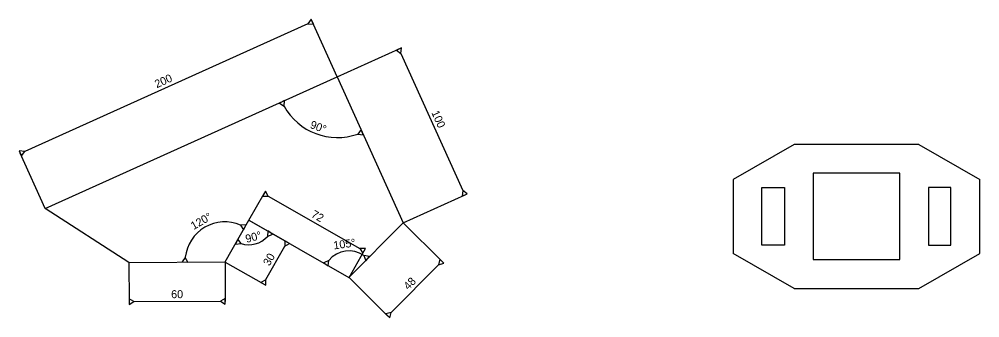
# Model space of a CAD drawing. Header units: inches. Extents: x 90 to 18020, y 90 to 97676.
# Drawn here: x 8222 to 8822, y 93467 to 93654 of the extents above; entities that cross this region are included whole.
import ezdxf

# ---------------------------------------------------------------- set-up
doc = ezdxf.new("R2010")
doc.units = ezdxf.units.IN
doc.header["$MEASUREMENT"] = 0
doc.layers.add('Line1', color=7, linetype='Continuous', lineweight=30)
doc.dimstyles.new('Style1', dxfattribs={"dimtxt": 5, "dimasz": 3, "dimexe": 0.18, "dimexo": 0.0625, "dimgap": 2, "dimtad": 1, "dimtoh": 1, "dimdec": 0, "dimzin": 0, "dimdsep": 46, "dimtxsty": 'Standard', "dimblk": 'DATUMBLANK', "dimcen": 1, "dimadec": 0, "dimazin": 0, "dimtfac": 1, "dimtdec": 0, "dimtofl": 0, "dimtmove": 0, "dimatfit": 1, "dimfxl": 1, "dimtolj": 1, "dimtzin": 0, "dimarcsym": 2})

# ---------------------------------------------------------------- blocks, each defined once
blk = doc.blocks.new('_DatumBlank')
at = {"color": 0, "linetype": 'ByBlock', "lineweight": -2}
for p, q in [((0, 0.58), (-1, 0)), ((-1, 0), (0, -0.58)), ((0, -0.58), (0, 0.58))]:
    blk.add_line(p, q, dxfattribs=at)
blk = doc.blocks.new('*D198')
at = {"color": 0, "lineweight": -2, "transparency": 16777216}
for p, q in [((8420.41, 93617.55), (8459.03, 93634.97)), ((8460.1, 93632.16), (8498.75, 93546.48)), ((8461.53, 93526.39), (8500.15, 93543.82))]:
    blk.add_line(p, q, dxfattribs=at)
at = {"layer": 'Defpoints', "color": 0, "transparency": 16777216}
for p in [(8420.35, 93617.52), (8499.99, 93543.74), (8461.47, 93526.37)]:
    blk.add_point(p, dxfattribs=at)
at = {"color": 0, "lineweight": -2, "transparency": 16777216, "xscale": 3, "yscale": 3, "zscale": 3}
for p, rotation in [((8458.87, 93634.9), 114.2808106055839), ((8499.99, 93543.74), 294.2808106055838)]:
    blk.add_blockref('_DatumBlank', p, dxfattribs=dict(at, rotation=rotation))
at = {"color": 0, "transparency": 16777216, "insert": (8483.53, 93591.17), "char_height": 5, "attachment_point": 5, "rotation": 294.28081}
blk.add_mtext('\\A1;100', dxfattribs=at)
blk = doc.blocks.new('*D199')
at = {"color": 0, "lineweight": -2, "transparency": 16777216}
for p, q in [((8402.07, 93650.76), (8225.23, 93570.99)), ((8420.33, 93617.58), (8404.73, 93652.16)), ((8238.02, 93535.34), (8222.42, 93569.92))]:
    blk.add_line(p, q, dxfattribs=at)
at = {"layer": 'Defpoints', "color": 0, "transparency": 16777216}
for p in [(8420.35, 93617.52), (8222.49, 93569.75), (8238.04, 93535.28)]:
    blk.add_point(p, dxfattribs=at)
at = {"color": 0, "lineweight": -2, "transparency": 16777216, "xscale": 3, "yscale": 3, "zscale": 3}
for p, rotation in [((8404.8, 93651.99), 24.28081060558177), ((8222.49, 93569.75), 204.2808106055818)]:
    blk.add_blockref('_DatumBlank', p, dxfattribs=dict(at, rotation=rotation))
at = {"color": 0, "transparency": 16777216, "insert": (8311.8, 93614.97), "char_height": 5, "attachment_point": 5, "rotation": 24.28081}
blk.add_mtext('\\A1;200', dxfattribs=at)
blk = doc.blocks.new('*D200')
at = {"color": 0, "lineweight": -2, "transparency": 16777216}
for p, q in [((8290.29, 93501.61), (8290.4, 93476.96)), ((8350.29, 93501.88), (8350.4, 93477.23)), ((8293.4, 93477.16), (8347.4, 93477.4))]:
    blk.add_line(p, q, dxfattribs=at)
at = {"layer": 'Defpoints', "color": 0, "transparency": 16777216}
for p in [(8290.29, 93501.67), (8350.29, 93501.95), (8350.4, 93477.41)]:
    blk.add_point(p, dxfattribs=at)
at = {"color": 0, "lineweight": -2, "transparency": 16777216, "xscale": 3, "yscale": 3, "zscale": 3}
for p, rotation in [((8290.4, 93477.14), 180.2582770805742), ((8350.4, 93477.41), 0.2582770805741905)]:
    blk.add_blockref('_DatumBlank', p, dxfattribs=dict(at, rotation=rotation))
at = {"color": 0, "transparency": 16777216, "insert": (8320.38, 93481.78), "char_height": 5, "attachment_point": 5, "rotation": 0.25828}
blk.add_mtext('\\A1;60', dxfattribs=at)
blk = doc.blocks.new('*D201')
at = {"color": 0, "lineweight": -2, "transparency": 16777216}
for p, q in [((8365.22, 93527.96), (8389.25, 93514.23)), ((8375.7, 93490.88), (8387.61, 93511.72)), ((8350.34, 93501.91), (8374.37, 93488.19))]:
    blk.add_line(p, q, dxfattribs=at)
at = {"layer": 'Defpoints', "color": 0, "transparency": 16777216}
for p in [(8365.17, 93527.99), (8389.1, 93514.32), (8350.29, 93501.95)]:
    blk.add_point(p, dxfattribs=at)
at = {"color": 0, "lineweight": -2, "transparency": 16777216, "xscale": 3, "yscale": 3, "zscale": 3}
for p, rotation in [((8389.1, 93514.32), 60.25827708054061), ((8374.21, 93488.27), 240.2582770805406)]:
    blk.add_blockref('_DatumBlank', p, dxfattribs=dict(at, rotation=rotation))
at = {"color": 0, "transparency": 16777216, "insert": (8377.75, 93503.53), "char_height": 5, "attachment_point": 5, "rotation": 60.25828}
blk.add_mtext('\\A1;30', dxfattribs=at)
blk = doc.blocks.new('*D202')
at = {"color": 0, "lineweight": -2, "transparency": 16777216}
for p, q in [((8365.2, 93528.05), (8374.72, 93544.71)), ((8377.24, 93543.07), (8434.54, 93510.32)), ((8427.72, 93492.33), (8437.24, 93508.99))]:
    blk.add_line(p, q, dxfattribs=at)
at = {"layer": 'Defpoints', "color": 0, "transparency": 16777216}
for p in [(8365.17, 93527.99), (8437.15, 93508.84), (8427.69, 93492.27)]:
    blk.add_point(p, dxfattribs=at)
at = {"color": 0, "lineweight": -2, "transparency": 16777216, "xscale": 3, "yscale": 3, "zscale": 3}
for p, rotation in [((8374.63, 93544.55), 150.258277080551), ((8437.15, 93508.84), 330.258277080551)]:
    blk.add_blockref('_DatumBlank', p, dxfattribs=dict(at, rotation=rotation))
at = {"color": 0, "transparency": 16777216, "insert": (8408.12, 93530.6), "char_height": 5, "attachment_point": 5, "rotation": 330.25828}
blk.add_mtext('\\A1;72', dxfattribs=at)
blk = doc.blocks.new('*D203')
at = {"color": 0, "lineweight": -2, "transparency": 16777216}
for p, q in [((8461.52, 93526.32), (8485.81, 93502.25)), ((8454.01, 93470.41), (8483.57, 93500.24)), ((8427.73, 93492.23), (8452.02, 93468.15))]:
    blk.add_line(p, q, dxfattribs=at)
at = {"layer": 'Defpoints', "color": 0, "transparency": 16777216}
for p in [(8461.47, 93526.37), (8485.68, 93502.37), (8427.69, 93492.27)]:
    blk.add_point(p, dxfattribs=at)
at = {"color": 0, "lineweight": -2, "transparency": 16777216, "xscale": 3, "yscale": 3, "zscale": 3}
for p, rotation in [((8485.68, 93502.37), 45.25827708055466), ((8451.9, 93468.28), 225.2582770805547)]:
    blk.add_blockref('_DatumBlank', p, dxfattribs=dict(at, rotation=rotation))
at = {"color": 0, "transparency": 16777216, "insert": (8465.59, 93488.5), "char_height": 5, "attachment_point": 5, "rotation": 45.25828}
blk.add_mtext('\\A1;48', dxfattribs=at)
blk = doc.blocks.new('*D204')
at = {"color": 0, "lineweight": -2, "transparency": 16777216}
blk.add_arc((8350.29, 93501.95), 25.03, 67.13071, 173.38585, dxfattribs=at)
at = {"layer": 'Defpoints', "color": 0, "transparency": 16777216}
for p in [(8345.83, 93526.57), (8365.17, 93527.99), (8290.29, 93501.67), (8350.29, 93501.95), (8350.29, 93501.95)]:
    blk.add_point(p, dxfattribs=at)
at = {"color": 0, "lineweight": -2, "transparency": 16777216, "xscale": 3, "yscale": 3, "zscale": 3}
for p, rotation in [((8362.7, 93523.67), 333.6944912320629), ((8325.26, 93501.83), 266.8220629291038)]:
    blk.add_blockref('_DatumBlank', p, dxfattribs=dict(at, rotation=rotation))
at = {"color": 0, "transparency": 16777216, "insert": (8335.41, 93527.45), "char_height": 5, "attachment_point": 5, "rotation": 30.25828}
blk.add_mtext('\\A1;120°', dxfattribs=at)
blk = doc.blocks.new('*D205')
at = {"color": 0, "lineweight": -2, "transparency": 16777216}
blk.add_arc((8365.17, 93527.99), 15.36, 251.46654, 319.05002, dxfattribs=at)
at = {"layer": 'Defpoints', "color": 0, "transparency": 16777216}
for p in [(8365.17, 93527.99), (8365.17, 93527.99), (8365.24, 93512.63), (8350.29, 93501.95), (8427.69, 93492.27)]:
    blk.add_point(p, dxfattribs=at)
at = {"color": 0, "lineweight": -2, "transparency": 16777216, "xscale": 3, "yscale": 3, "zscale": 3}
for p, rotation in [((8378.51, 93520.37), 54.65414799906766), ((8357.55, 93514.66), 155.862406162059)]:
    blk.add_blockref('_DatumBlank', p, dxfattribs=dict(at, rotation=rotation))
at = {"color": 0, "transparency": 16777216, "insert": (8368.03, 93517.52), "char_height": 5, "attachment_point": 5, "rotation": 15.25828}
blk.add_mtext('\\A1;90°', dxfattribs=at)
blk = doc.blocks.new('*D206')
at = {"color": 0, "lineweight": -2, "transparency": 16777216}
blk.add_arc((8427.69, 93492.27), 16.55, 55.65731, 139.85925, dxfattribs=at)
at = {"layer": 'Defpoints', "color": 0, "transparency": 16777216}
for p in [(8365.17, 93527.99), (8461.47, 93526.37), (8430.49, 93508.59), (8427.69, 93492.27), (8427.69, 93492.27)]:
    blk.add_point(p, dxfattribs=at)
at = {"color": 0, "lineweight": -2, "transparency": 16777216, "xscale": 3, "yscale": 3, "zscale": 3}
for p, rotation in [((8439.34, 93504.03), 320.4577919718247), ((8413.31, 93500.49), 235.0587621892823)]:
    blk.add_blockref('_DatumBlank', p, dxfattribs=dict(at, rotation=rotation))
at = {"color": 0, "transparency": 16777216, "insert": (8424.84, 93513.13), "char_height": 5, "attachment_point": 5, "rotation": 7.75828}
blk.add_mtext('\\A1;105°', dxfattribs=at)
blk = doc.blocks.new('*D207')
at = {"color": 0, "lineweight": -2, "transparency": 16777216}
blk.add_arc((8420.35, 93617.52), 37.89, 208.81856, 289.74306, dxfattribs=at)
at = {"layer": 'Defpoints', "color": 0, "transparency": 16777216}
for p in [(8420.35, 93617.52), (8420.35, 93617.52), (8398.23, 93586.76), (8238.04, 93535.28), (8461.47, 93526.37)]:
    blk.add_point(p, dxfattribs=at)
at = {"color": 0, "lineweight": -2, "transparency": 16777216, "xscale": 3, "yscale": 3, "zscale": 3}
for p, rotation in [((8385.81, 93601.94), 116.5496858335908), ((8435.93, 93582.99), 22.01193537757411)]:
    blk.add_blockref('_DatumBlank', p, dxfattribs=dict(at, rotation=rotation))
at = {"color": 0, "transparency": 16777216, "insert": (8408.54, 93586.29), "char_height": 5, "attachment_point": 5, "rotation": 339.28081}
blk.add_mtext('\\A1;90°', dxfattribs=at)

msp = doc.modelspace()

# ---------------------------------------------------------------- linework, layer by layer
at = {"layer": 'Line1'}
for p, q in [((8238.04, 93535.28), (8420.35, 93617.52)), ((8420.35, 93617.52), (8461.47, 93526.37)), ((8705.56, 93575.38), (8667.56, 93553.44)), ((8783.56, 93575.38), (8821.56, 93553.44)), ((8290.29, 93501.67), (8238.04, 93535.28)), ((8350.29, 93501.95), (8365.17, 93527.99)), ((8365.17, 93527.99), (8427.69, 93492.27)), ((8427.69, 93492.27), (8461.47, 93526.37)), ((8705.56, 93485.38), (8667.56, 93507.32)), ((8783.56, 93485.38), (8821.56, 93507.32)), ((8290.29, 93501.67), (8350.29, 93501.95))]:
    msp.add_line(p, q, dxfattribs=at)
for points in [[(8783.56, 93575.38), (8705.56, 93575.38)], [(8667.56, 93553.44), (8667.56, 93507.32)], [(8821.56, 93507.32), (8821.56, 93553.44)], [(8705.56, 93485.38), (8783.56, 93485.38)]]:
    msp.add_lwpolyline(points, dxfattribs=at)
for points in [[(8717.56, 93503.38), (8771.56, 93503.38), (8771.56, 93557.38), (8717.56, 93557.38)], [(8699.56, 93512.38), (8685.56, 93512.38), (8685.56, 93548.38), (8699.56, 93548.38)], [(8789.56, 93512.38), (8803.56, 93512.38), (8803.56, 93548.38), (8789.56, 93548.38)]]:
    msp.add_lwpolyline(points, close=True, dxfattribs=at)

# ---------------------------------------------------------------- dimensions: what is measured, and where the dimension line sits
for p1, p2, distance, picture, middle in [((8420.35, 93617.52), (8238.04, 93535.28), -37.82, '*D199', (8311.8, 93614.97)), ((8420.35, 93617.52), (8461.47, 93526.37), 42.25, '*D198', (8483.53, 93591.17)), ((8365.17, 93527.99), (8427.69, 93492.27), 19.07, '*D202', (8408.12, 93530.6)), ((8350.29, 93501.95), (8365.17, 93527.99), -27.56, '*D201', (8377.75, 93503.53)), ((8427.69, 93492.27), (8461.47, 93526.37), -34.09, '*D203', (8465.59, 93488.5)), ((8290.29, 93501.67), (8350.29, 93501.95), -24.53, '*D200', (8320.38, 93481.78))]:
    dim = msp.add_aligned_dim(p1=p1, p2=p2, distance=distance, dimstyle='Style1')
    dim.commit()
    dim.dimension.update_dxf_attribs({"geometry": picture, "text_midpoint": middle})
for base, line1, line2, picture, middle in [((8398.23, 93586.76), ((8420.35, 93617.52), (8461.47, 93526.37)), ((8238.04, 93535.28), (8420.35, 93617.52)), '*D207', (8408.54, 93586.29)), ((8345.83, 93526.57), ((8350.29, 93501.95), (8365.17, 93527.99)), ((8290.29, 93501.67), (8350.29, 93501.95)), '*D204', (8335.41, 93527.45)), ((8365.24, 93512.63), ((8365.17, 93527.99), (8427.69, 93492.27)), ((8350.29, 93501.95), (8365.17, 93527.99)), '*D205', (8368.03, 93517.52)), ((8430.49, 93508.59), ((8427.69, 93492.27), (8461.47, 93526.37)), ((8365.17, 93527.99), (8427.69, 93492.27)), '*D206', (8424.84, 93513.13))]:
    dim = msp.add_angular_dim_2l(base=base, line1=line1, line2=line2, dimstyle='Style1')
    dim.commit()
    dim.dimension.update_dxf_attribs({"geometry": picture, "text_midpoint": middle})

doc.saveas('drawing.dxf')
